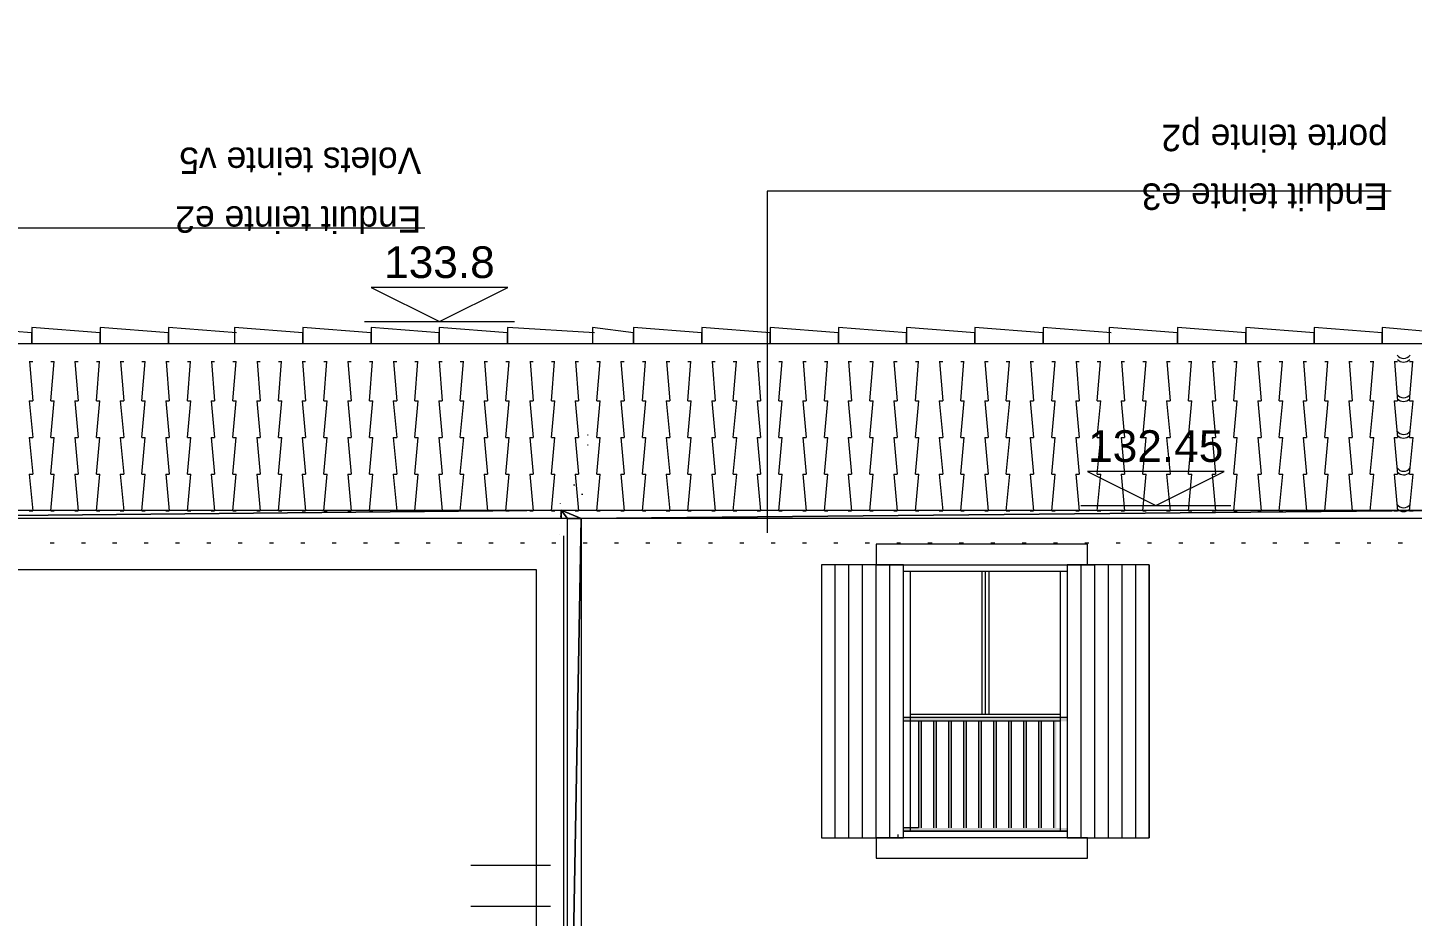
# Model space of a CAD drawing. Header units: metres. Extents: x 1.8 to 61.8, y -53.3 to -11.3.
# Drawn here: x 16.92 to 21.99, y -42.28 to -39.03 of the extents above; entities that cross this region are included whole.
import ezdxf
from ezdxf.enums import TextEntityAlignment as Align
from ezdxf.lldxf.tags import DXFTag

# ---------------------------------------------------------------- set-up
doc = ezdxf.new("R2010")
doc.units = ezdxf.units.M
doc.header["$MEASUREMENT"] = 0
for name, color, linetype in [('Calque commun', 7, 'Continuous'), ('Calque59', 7, 'Continuous'), ('Cotations', 7, 'Continuous'), ('Textes', 7, 'Continuous')]:
    doc.layers.add(name, color=color, linetype=linetype)
doc.styles.add('Arial', font='arial.ttf', dxfattribs={"height": 0.231939})
doc.styles.add('Century Gothic3', font='GOTHIC.TTF', dxfattribs={"height": 0.193938})
tags = doc.linetypes.add('HIDDEN', pattern=[0.375, 0.25, -0.125]).pattern_tags.tags
tags[6:7] = [DXFTag(74, 4), DXFTag(75, 0), DXFTag(340, '0'), DXFTag(46, 1.0), DXFTag(50, 0.0), DXFTag(44, 0.0), DXFTag(45, 0.0)]
tags[4:5] = [DXFTag(74, 4), DXFTag(75, 0), DXFTag(340, '0'), DXFTag(46, 1.0), DXFTag(50, 0.0), DXFTag(44, 0.0), DXFTag(45, 0.0)]

# ---------------------------------------------------------------- blocks, each defined once
blk = doc.blocks.new('hatch')
at = {"layer": 'Calque commun', "color": 8, "linetype": 'Continuous', "lineweight": 9}
for p, q in [((-51.948, 28.124), (-51.948, 26.124)), ((-51.848, 28.124), (-51.848, 26.124)), ((-51.748, 28.124), (-51.748, 26.124)), ((-51.648, 28.124), (-51.648, 26.124)), ((-51.548, 28.124), (-51.548, 26.124)), ((-51.448, 28.124), (-51.448, 26.124))]:
    blk.add_line(p, q, dxfattribs=at)
mesh = blk.add_polyface(dxfattribs=at)
corners = [(-52.048, 28.124), (-52.048, 26.124), (-51.448, 26.124), (-51.448, 28.124)]
mesh.append_faces([[corners[k] for k in face] for face in [(0, 1, 2, 3)]], dxfattribs={"color": 8})
blk = doc.blocks.new('hatch2')
at = {"layer": 'Calque commun', "color": 8, "linetype": 'Continuous', "lineweight": 9}
for p, q in [((-53.748, 26.124), (-53.748, 28.124)), ((-53.648, 26.124), (-53.648, 28.124)), ((-53.548, 26.124), (-53.548, 28.124)), ((-53.448, 26.124), (-53.448, 28.124)), ((-53.348, 26.124), (-53.348, 28.124)), ((-53.248, 26.124), (-53.248, 28.124))]:
    blk.add_line(p, q, dxfattribs=at)
mesh = blk.add_polyface(dxfattribs=at)
corners = [(-53.248, 28.124), (-53.848, 28.124), (-53.848, 26.124), (-53.248, 26.124)]
mesh.append_faces([[corners[k] for k in face] for face in [(0, 1, 2, 3)]], dxfattribs={"color": 8})
blk = doc.blocks.new('toit facade')
at = {"layer": 'Calque commun', "color": 7, "linetype": 'Continuous', "lineweight": 9}
blk.add_line((77.171, -25.892), (77.17, -20.008), dxfattribs=at)
at = {"layer": 'Calque59', "color": 32, "linetype": 'Continuous', "lineweight": 9}
for p, q in [((73.254, -18.731), (73.279, -18.731)), ((73.256, -18.731), (73.279, -19.019)), ((73.413, -19.019), (73.436, -18.731)), ((73.413, -18.731), (73.437, -18.731)), ((73.587, -18.731), (73.612, -18.731)), ((73.589, -18.731), (73.612, -19.019)), ((73.746, -19.019), (73.769, -18.731)), ((73.746, -18.731), (73.771, -18.731)), ((73.921, -18.731), (73.946, -18.731)), ((73.923, -18.731), (73.946, -19.019)), ((74.079, -19.019), (74.102, -18.731)), ((74.079, -18.731), (74.104, -18.731)), ((74.254, -18.731), (74.279, -18.731)), ((74.256, -18.731), (74.279, -19.019)), ((74.413, -19.019), (74.436, -18.731)), ((74.413, -18.731), (74.437, -18.731)), ((74.587, -18.731), (74.612, -18.731)), ((74.589, -18.731), (74.612, -19.019)), ((74.746, -19.019), (74.769, -18.731)), ((74.746, -18.731), (74.771, -18.731)), ((74.921, -18.731), (74.946, -18.731)), ((74.923, -18.731), (74.946, -19.019)), ((75.079, -19.019), (75.102, -18.731)), ((75.079, -18.731), (75.104, -18.731)), ((75.254, -18.731), (75.279, -18.731)), ((75.256, -18.731), (75.279, -19.019)), ((75.412, -19.019), (75.435, -18.731)), ((75.412, -18.731), (75.437, -18.731)), ((75.587, -18.731), (75.612, -18.731)), ((75.589, -18.731), (75.612, -19.019)), ((75.746, -19.019), (75.769, -18.731)), ((75.746, -18.731), (75.771, -18.731)), ((75.921, -18.731), (75.946, -18.731)), ((75.923, -18.731), (75.946, -19.019)), ((76.079, -19.019), (76.102, -18.731)), ((76.079, -18.731), (76.104, -18.731)), ((76.254, -18.731), (76.279, -18.731)), ((76.256, -18.731), (76.279, -19.019)), ((76.412, -19.019), (76.435, -18.731)), ((76.412, -18.731), (76.437, -18.731)), ((76.587, -18.731), (76.612, -18.731)), ((76.589, -18.731), (76.612, -19.019)), ((76.746, -19.019), (76.769, -18.731)), ((76.746, -18.731), (76.771, -18.731)), ((76.921, -18.731), (76.946, -18.731)), ((76.923, -18.731), (76.946, -19.019)), ((77.079, -19.019), (77.102, -18.731)), ((77.079, -18.731), (77.104, -18.731)), ((77.254, -18.731), (77.279, -18.731)), ((77.254, -18.731), (77.279, -18.731)), ((77.256, -18.731), (77.279, -19.019)), ((77.256, -18.732), (77.279, -19.019)), ((77.412, -18.731), (77.437, -18.731)), ((77.412, -19.019), (77.436, -18.732)), ((77.588, -18.731), (77.612, -18.731)), ((77.589, -18.732), (77.612, -19.019)), ((77.746, -18.731), (77.771, -18.731)), ((77.746, -19.019), (77.769, -18.732)), ((77.921, -18.731), (77.946, -18.731)), ((77.923, -18.732), (77.946, -19.019)), ((78.079, -18.731), (78.104, -18.731)), ((78.079, -19.019), (78.102, -18.732)), ((78.254, -18.731), (78.279, -18.731)), ((78.256, -18.732), (78.279, -19.019)), ((78.412, -18.731), (78.437, -18.731)), ((78.412, -19.019), (78.436, -18.732)), ((78.588, -18.731), (78.612, -18.731)), ((78.589, -18.732), (78.612, -19.019)), ((78.746, -18.731), (78.771, -18.731)), ((78.746, -19.019), (78.769, -18.732)), ((78.921, -18.731), (78.946, -18.731)), ((78.923, -18.732), (78.946, -19.019)), ((79.079, -18.731), (79.104, -18.731)), ((79.079, -19.019), (79.102, -18.732)), ((79.254, -18.731), (79.279, -18.731)), ((79.256, -18.732), (79.279, -19.019)), ((79.412, -18.731), (79.437, -18.731)), ((79.412, -19.019), (79.436, -18.732)), ((79.588, -18.731), (79.612, -18.731)), ((79.589, -18.732), (79.612, -19.019)), ((79.746, -18.731), (79.771, -18.731)), ((79.746, -19.019), (79.769, -18.732)), ((79.921, -18.731), (79.946, -18.731)), ((79.923, -18.732), (79.946, -19.019)), ((80.079, -18.731), (80.104, -18.731)), ((80.079, -19.019), (80.102, -18.732)), ((80.254, -18.731), (80.279, -18.731)), ((80.256, -18.732), (80.279, -19.019)), ((80.412, -18.731), (80.437, -18.731)), ((80.412, -19.019), (80.436, -18.732)), ((80.588, -18.731), (80.612, -18.731)), ((80.589, -18.732), (80.612, -19.019)), ((80.746, -18.731), (80.771, -18.731)), ((80.746, -19.019), (80.769, -18.732)), ((80.921, -18.731), (80.946, -18.731)), ((80.923, -18.732), (80.946, -19.019)), ((81.079, -18.731), (81.104, -18.731)), ((81.079, -19.019), (81.102, -18.732)), ((81.254, -18.731), (81.279, -18.731)), ((81.256, -18.732), (81.279, -19.019)), ((81.412, -18.731), (81.437, -18.731)), ((81.412, -19.019), (81.436, -18.732)), ((81.587, -18.731), (81.612, -18.731)), ((81.589, -18.732), (81.612, -19.019)), ((81.746, -18.731), (81.771, -18.731)), ((81.746, -19.019), (81.769, -18.732)), ((81.921, -18.731), (81.946, -18.731)), ((81.923, -18.732), (81.946, -19.019)), ((82.079, -18.731), (82.104, -18.731)), ((82.079, -19.019), (82.102, -18.732)), ((82.254, -18.731), (82.279, -18.731)), ((82.256, -18.732), (82.279, -19.019)), ((82.412, -18.731), (82.437, -18.731)), ((82.412, -19.019), (82.436, -18.732)), ((82.587, -18.731), (82.612, -18.731)), ((82.589, -18.732), (82.612, -19.019)), ((82.746, -18.731), (82.771, -18.731)), ((82.746, -19.019), (82.769, -18.732)), ((82.921, -18.731), (82.946, -18.731)), ((82.923, -18.732), (82.946, -19.019)), ((83.079, -18.731), (83.104, -18.731)), ((83.079, -19.019), (83.102, -18.732)), ((83.254, -18.731), (83.279, -18.731)), ((83.256, -18.732), (83.279, -19.019)), ((83.367, -18.731), (83.392, -18.731)), ((83.367, -18.731), (83.392, -18.731)), ((83.367, -19.019), (83.39, -18.732)), ((83.367, -19.019), (83.39, -18.732)), ((73.254, -19.019), (73.279, -19.288)), ((73.254, -19.019), (73.279, -19.019)), ((73.413, -19.288), (73.437, -19.019)), ((73.413, -19.019), (73.437, -19.019)), ((73.587, -19.019), (73.612, -19.288)), ((73.587, -19.019), (73.612, -19.019)), ((73.746, -19.288), (73.771, -19.019)), ((73.746, -19.019), (73.771, -19.019)), ((73.921, -19.019), (73.946, -19.288)), ((73.921, -19.019), (73.946, -19.019)), ((74.079, -19.288), (74.104, -19.019)), ((74.079, -19.019), (74.104, -19.019)), ((74.254, -19.019), (74.279, -19.288)), ((74.254, -19.019), (74.279, -19.019)), ((74.413, -19.288), (74.437, -19.019)), ((74.413, -19.019), (74.437, -19.019)), ((74.587, -19.019), (74.612, -19.288)), ((74.587, -19.019), (74.612, -19.019)), ((74.746, -19.288), (74.771, -19.019)), ((74.746, -19.019), (74.771, -19.019)), ((74.921, -19.019), (74.946, -19.288)), ((74.921, -19.019), (74.946, -19.019)), ((75.079, -19.288), (75.104, -19.019)), ((75.079, -19.019), (75.104, -19.019)), ((75.254, -19.019), (75.279, -19.288)), ((75.254, -19.019), (75.279, -19.019)), ((75.412, -19.288), (75.437, -19.019)), ((75.412, -19.019), (75.437, -19.019)), ((75.587, -19.019), (75.612, -19.288)), ((75.587, -19.019), (75.612, -19.019)), ((75.746, -19.288), (75.771, -19.019)), ((75.746, -19.019), (75.771, -19.019)), ((75.921, -19.019), (75.946, -19.288)), ((75.921, -19.019), (75.946, -19.019)), ((76.079, -19.288), (76.104, -19.019)), ((76.079, -19.019), (76.104, -19.019)), ((76.254, -19.019), (76.279, -19.288)), ((76.254, -19.019), (76.279, -19.019)), ((76.412, -19.288), (76.437, -19.019)), ((76.412, -19.019), (76.437, -19.019)), ((76.587, -19.019), (76.612, -19.288)), ((76.587, -19.019), (76.612, -19.019)), ((76.746, -19.288), (76.771, -19.019)), ((76.746, -19.019), (76.771, -19.019)), ((76.921, -19.019), (76.946, -19.288)), ((76.921, -19.019), (76.946, -19.019)), ((77.079, -19.288), (77.104, -19.019)), ((77.079, -19.019), (77.104, -19.019)), ((77.254, -19.019), (77.279, -19.288)), ((77.254, -19.019), (77.279, -19.019)), ((77.254, -19.019), (77.279, -19.288)), ((77.254, -19.019), (77.279, -19.019)), ((77.412, -19.288), (77.437, -19.019)), ((77.412, -19.019), (77.437, -19.019)), ((77.588, -19.019), (77.612, -19.288)), ((77.588, -19.019), (77.612, -19.019)), ((77.746, -19.288), (77.771, -19.019)), ((77.746, -19.019), (77.771, -19.019)), ((77.921, -19.019), (77.946, -19.288)), ((77.921, -19.019), (77.946, -19.019)), ((78.079, -19.288), (78.104, -19.019)), ((78.079, -19.019), (78.104, -19.019)), ((78.254, -19.019), (78.279, -19.288)), ((78.254, -19.019), (78.279, -19.019)), ((78.412, -19.288), (78.437, -19.019)), ((78.412, -19.019), (78.437, -19.019)), ((78.588, -19.019), (78.612, -19.288)), ((78.588, -19.019), (78.612, -19.019)), ((78.746, -19.288), (78.771, -19.019)), ((78.746, -19.019), (78.771, -19.019)), ((78.921, -19.019), (78.946, -19.288)), ((78.921, -19.019), (78.946, -19.019)), ((79.079, -19.288), (79.104, -19.019)), ((79.079, -19.019), (79.104, -19.019)), ((79.254, -19.019), (79.279, -19.288)), ((79.254, -19.019), (79.279, -19.019)), ((79.412, -19.288), (79.437, -19.019)), ((79.412, -19.019), (79.437, -19.019)), ((79.588, -19.019), (79.612, -19.288)), ((79.588, -19.019), (79.612, -19.019)), ((79.746, -19.288), (79.771, -19.019)), ((79.746, -19.019), (79.771, -19.019)), ((79.921, -19.019), (79.946, -19.288)), ((79.921, -19.019), (79.946, -19.019)), ((80.079, -19.288), (80.104, -19.019)), ((80.079, -19.019), (80.104, -19.019)), ((80.254, -19.019), (80.279, -19.288)), ((80.254, -19.019), (80.279, -19.019)), ((80.412, -19.288), (80.437, -19.019)), ((80.412, -19.019), (80.437, -19.019)), ((80.588, -19.019), (80.612, -19.288)), ((80.588, -19.019), (80.612, -19.019)), ((80.746, -19.288), (80.771, -19.019)), ((80.746, -19.019), (80.771, -19.019)), ((80.921, -19.019), (80.946, -19.288)), ((80.921, -19.019), (80.946, -19.019)), ((81.079, -19.288), (81.104, -19.019)), ((81.079, -19.019), (81.104, -19.019)), ((81.254, -19.019), (81.279, -19.288)), ((81.254, -19.019), (81.279, -19.019)), ((81.412, -19.288), (81.437, -19.019)), ((81.412, -19.019), (81.437, -19.019)), ((81.587, -19.019), (81.612, -19.288)), ((81.587, -19.019), (81.612, -19.019)), ((81.746, -19.288), (81.771, -19.019)), ((81.746, -19.019), (81.771, -19.019)), ((81.921, -19.019), (81.946, -19.288)), ((81.921, -19.019), (81.946, -19.019)), ((82.079, -19.288), (82.104, -19.019)), ((82.079, -19.019), (82.104, -19.019)), ((82.254, -19.019), (82.279, -19.288)), ((82.254, -19.019), (82.279, -19.019)), ((82.412, -19.288), (82.437, -19.019)), ((82.412, -19.019), (82.437, -19.019)), ((82.587, -19.019), (82.612, -19.288)), ((82.587, -19.019), (82.612, -19.019)), ((82.746, -19.288), (82.771, -19.019)), ((82.746, -19.019), (82.771, -19.019)), ((82.921, -19.019), (82.946, -19.288)), ((82.921, -19.019), (82.946, -19.019)), ((83.079, -19.288), (83.104, -19.019)), ((83.079, -19.019), (83.104, -19.019)), ((83.254, -19.019), (83.279, -19.288)), ((83.254, -19.019), (83.279, -19.019)), ((83.367, -19.288), (83.392, -19.019)), ((83.367, -19.019), (83.392, -19.019)), ((83.367, -19.288), (83.392, -19.019)), ((83.367, -19.019), (83.392, -19.019)), ((73.254, -19.288), (73.279, -19.556)), ((73.254, -19.288), (73.279, -19.288)), ((73.413, -19.556), (73.437, -19.288)), ((73.413, -19.288), (73.437, -19.288)), ((73.587, -19.288), (73.612, -19.556)), ((73.587, -19.288), (73.612, -19.288)), ((73.746, -19.556), (73.771, -19.288)), ((73.746, -19.288), (73.771, -19.288)), ((73.921, -19.288), (73.946, -19.556)), ((73.921, -19.288), (73.946, -19.288)), ((74.079, -19.556), (74.104, -19.288)), ((74.079, -19.288), (74.104, -19.288)), ((74.254, -19.288), (74.279, -19.556)), ((74.254, -19.288), (74.279, -19.288)), ((74.413, -19.556), (74.437, -19.288)), ((74.413, -19.288), (74.437, -19.288)), ((74.587, -19.288), (74.612, -19.556)), ((74.587, -19.288), (74.612, -19.288)), ((74.746, -19.556), (74.771, -19.288)), ((74.746, -19.288), (74.771, -19.288)), ((74.921, -19.288), (74.946, -19.556)), ((74.921, -19.288), (74.946, -19.288)), ((75.079, -19.556), (75.104, -19.288)), ((75.079, -19.288), (75.104, -19.288)), ((75.254, -19.288), (75.279, -19.556)), ((75.254, -19.288), (75.279, -19.288)), ((75.412, -19.556), (75.437, -19.288)), ((75.412, -19.288), (75.437, -19.288)), ((75.587, -19.288), (75.612, -19.556)), ((75.587, -19.288), (75.612, -19.288)), ((75.746, -19.556), (75.771, -19.288)), ((75.746, -19.288), (75.771, -19.288)), ((75.921, -19.288), (75.946, -19.556)), ((75.921, -19.288), (75.946, -19.288)), ((76.079, -19.556), (76.104, -19.288)), ((76.079, -19.288), (76.104, -19.288)), ((76.254, -19.288), (76.279, -19.556)), ((76.254, -19.288), (76.279, -19.288)), ((76.412, -19.556), (76.437, -19.288)), ((76.412, -19.288), (76.437, -19.288)), ((76.587, -19.288), (76.612, -19.556)), ((76.587, -19.288), (76.612, -19.288)), ((76.746, -19.556), (76.771, -19.288)), ((76.746, -19.288), (76.771, -19.288)), ((76.921, -19.288), (76.946, -19.556)), ((76.921, -19.288), (76.946, -19.288)), ((77.079, -19.556), (77.104, -19.288)), ((77.079, -19.288), (77.104, -19.288)), ((77.254, -19.288), (77.279, -19.556)), ((77.254, -19.288), (77.279, -19.288)), ((77.254, -19.288), (77.279, -19.557)), ((77.254, -19.288), (77.279, -19.288)), ((77.412, -19.557), (77.437, -19.288)), ((77.412, -19.288), (77.437, -19.288)), ((77.588, -19.288), (77.612, -19.557)), ((77.588, -19.288), (77.612, -19.288)), ((77.746, -19.557), (77.771, -19.288)), ((77.746, -19.288), (77.771, -19.288)), ((77.921, -19.288), (77.946, -19.557)), ((77.921, -19.288), (77.946, -19.288)), ((78.079, -19.557), (78.104, -19.288)), ((78.079, -19.288), (78.104, -19.288)), ((78.254, -19.288), (78.279, -19.557)), ((78.254, -19.288), (78.279, -19.288)), ((78.412, -19.557), (78.437, -19.288)), ((78.412, -19.288), (78.437, -19.288)), ((78.588, -19.288), (78.612, -19.557)), ((78.588, -19.288), (78.612, -19.288)), ((78.746, -19.557), (78.771, -19.288)), ((78.746, -19.288), (78.771, -19.288)), ((78.921, -19.288), (78.946, -19.557)), ((78.921, -19.288), (78.946, -19.288)), ((79.079, -19.557), (79.104, -19.288)), ((79.079, -19.288), (79.104, -19.288)), ((79.254, -19.288), (79.279, -19.557)), ((79.254, -19.288), (79.279, -19.288)), ((79.412, -19.557), (79.437, -19.288)), ((79.412, -19.288), (79.437, -19.288)), ((79.588, -19.288), (79.612, -19.557)), ((79.588, -19.288), (79.612, -19.288)), ((79.746, -19.557), (79.771, -19.288)), ((79.746, -19.288), (79.771, -19.288)), ((79.921, -19.288), (79.946, -19.557)), ((79.921, -19.288), (79.946, -19.288)), ((80.079, -19.557), (80.104, -19.288)), ((80.079, -19.288), (80.104, -19.288)), ((80.254, -19.288), (80.279, -19.557)), ((80.254, -19.288), (80.279, -19.288)), ((80.412, -19.557), (80.437, -19.288)), ((80.412, -19.288), (80.437, -19.288)), ((80.588, -19.288), (80.612, -19.557)), ((80.588, -19.288), (80.612, -19.288)), ((80.746, -19.557), (80.771, -19.288)), ((80.746, -19.288), (80.771, -19.288)), ((80.921, -19.288), (80.946, -19.557)), ((80.921, -19.288), (80.946, -19.288)), ((81.079, -19.557), (81.104, -19.288)), ((81.079, -19.288), (81.104, -19.288)), ((81.254, -19.288), (81.279, -19.557)), ((81.254, -19.288), (81.279, -19.288)), ((81.412, -19.557), (81.437, -19.288)), ((81.412, -19.288), (81.437, -19.288)), ((81.587, -19.288), (81.612, -19.557)), ((81.587, -19.288), (81.612, -19.288)), ((81.746, -19.557), (81.771, -19.288)), ((81.746, -19.288), (81.771, -19.288)), ((81.921, -19.288), (81.946, -19.557)), ((81.921, -19.288), (81.946, -19.288)), ((82.079, -19.557), (82.104, -19.288)), ((82.079, -19.288), (82.104, -19.288)), ((82.254, -19.288), (82.279, -19.557)), ((82.254, -19.288), (82.279, -19.288)), ((82.412, -19.557), (82.437, -19.288)), ((82.412, -19.288), (82.437, -19.288)), ((82.587, -19.288), (82.612, -19.557)), ((82.587, -19.288), (82.612, -19.288)), ((82.746, -19.557), (82.771, -19.288)), ((82.746, -19.288), (82.771, -19.288)), ((82.921, -19.288), (82.946, -19.557)), ((82.921, -19.288), (82.946, -19.288)), ((83.079, -19.557), (83.104, -19.288)), ((83.079, -19.288), (83.104, -19.288)), ((83.254, -19.288), (83.279, -19.557)), ((83.254, -19.288), (83.279, -19.288)), ((83.367, -19.557), (83.392, -19.288)), ((83.367, -19.288), (83.392, -19.288)), ((83.367, -19.557), (83.392, -19.288)), ((83.367, -19.288), (83.392, -19.288)), ((73.254, -19.556), (73.279, -19.825)), ((73.254, -19.556), (73.279, -19.556)), ((73.413, -19.825), (73.437, -19.556)), ((73.413, -19.556), (73.437, -19.556)), ((73.587, -19.556), (73.612, -19.825)), ((73.587, -19.556), (73.612, -19.556)), ((73.746, -19.825), (73.771, -19.556)), ((73.746, -19.556), (73.771, -19.556)), ((73.921, -19.556), (73.946, -19.825)), ((73.921, -19.556), (73.946, -19.556)), ((74.079, -19.825), (74.104, -19.556)), ((74.079, -19.556), (74.104, -19.556)), ((74.254, -19.556), (74.279, -19.825)), ((74.254, -19.556), (74.279, -19.556)), ((74.413, -19.825), (74.437, -19.556)), ((74.413, -19.556), (74.437, -19.556)), ((74.587, -19.556), (74.612, -19.825)), ((74.587, -19.556), (74.612, -19.556)), ((74.746, -19.825), (74.771, -19.556)), ((74.746, -19.556), (74.771, -19.556)), ((74.921, -19.556), (74.946, -19.825)), ((74.921, -19.556), (74.946, -19.556)), ((75.079, -19.825), (75.104, -19.556)), ((75.079, -19.556), (75.104, -19.556)), ((75.254, -19.556), (75.279, -19.825)), ((75.254, -19.556), (75.279, -19.556)), ((75.412, -19.825), (75.437, -19.556)), ((75.412, -19.556), (75.437, -19.556)), ((75.587, -19.556), (75.612, -19.825)), ((75.587, -19.556), (75.612, -19.556)), ((75.746, -19.825), (75.771, -19.556)), ((75.746, -19.556), (75.771, -19.556)), ((75.921, -19.556), (75.946, -19.825)), ((75.921, -19.556), (75.946, -19.556)), ((76.079, -19.825), (76.104, -19.556)), ((76.079, -19.556), (76.104, -19.556)), ((76.254, -19.556), (76.279, -19.825)), ((76.254, -19.556), (76.279, -19.556)), ((76.412, -19.825), (76.437, -19.556)), ((76.412, -19.556), (76.437, -19.556)), ((76.587, -19.556), (76.612, -19.825)), ((76.587, -19.556), (76.612, -19.556)), ((76.746, -19.825), (76.771, -19.556)), ((76.746, -19.556), (76.771, -19.556)), ((76.921, -19.556), (76.946, -19.825)), ((76.921, -19.556), (76.946, -19.556)), ((77.079, -19.825), (77.104, -19.556)), ((77.079, -19.556), (77.104, -19.556)), ((77.254, -19.556), (77.279, -19.825)), ((77.254, -19.556), (77.279, -19.556)), ((77.254, -19.557), (77.279, -19.826)), ((77.254, -19.557), (77.279, -19.557)), ((77.412, -19.826), (77.437, -19.557)), ((77.412, -19.557), (77.437, -19.557)), ((77.588, -19.557), (77.612, -19.826)), ((77.588, -19.557), (77.612, -19.557)), ((77.746, -19.826), (77.771, -19.557)), ((77.746, -19.557), (77.771, -19.557)), ((77.921, -19.557), (77.946, -19.826)), ((77.921, -19.557), (77.946, -19.557)), ((78.079, -19.826), (78.104, -19.557)), ((78.079, -19.557), (78.104, -19.557)), ((78.254, -19.557), (78.279, -19.826)), ((78.254, -19.557), (78.279, -19.557)), ((78.412, -19.826), (78.437, -19.557)), ((78.412, -19.557), (78.437, -19.557)), ((78.588, -19.557), (78.612, -19.826)), ((78.588, -19.557), (78.612, -19.557)), ((78.746, -19.826), (78.771, -19.557)), ((78.746, -19.557), (78.771, -19.557)), ((78.921, -19.557), (78.946, -19.826)), ((78.921, -19.557), (78.946, -19.557)), ((79.079, -19.826), (79.104, -19.557)), ((79.079, -19.557), (79.104, -19.557)), ((79.254, -19.557), (79.279, -19.826)), ((79.254, -19.557), (79.279, -19.557)), ((79.412, -19.826), (79.437, -19.557)), ((79.412, -19.557), (79.437, -19.557)), ((79.588, -19.557), (79.612, -19.826)), ((79.588, -19.557), (79.612, -19.557)), ((79.746, -19.826), (79.771, -19.557)), ((79.746, -19.557), (79.771, -19.557)), ((79.921, -19.557), (79.946, -19.826)), ((79.921, -19.557), (79.946, -19.557)), ((80.079, -19.826), (80.104, -19.557)), ((80.079, -19.557), (80.104, -19.557)), ((80.254, -19.557), (80.279, -19.826)), ((80.254, -19.557), (80.279, -19.557)), ((80.412, -19.826), (80.437, -19.557)), ((80.412, -19.557), (80.437, -19.557)), ((80.588, -19.557), (80.612, -19.826)), ((80.588, -19.557), (80.612, -19.557)), ((80.746, -19.826), (80.771, -19.557)), ((80.746, -19.557), (80.771, -19.557)), ((80.921, -19.557), (80.946, -19.826)), ((80.921, -19.557), (80.946, -19.557)), ((81.079, -19.826), (81.104, -19.557)), ((81.079, -19.557), (81.104, -19.557)), ((81.254, -19.557), (81.279, -19.826)), ((81.254, -19.557), (81.279, -19.557)), ((81.412, -19.826), (81.437, -19.557)), ((81.412, -19.557), (81.437, -19.557)), ((81.587, -19.557), (81.612, -19.826)), ((81.587, -19.557), (81.612, -19.557)), ((81.746, -19.826), (81.771, -19.557)), ((81.746, -19.557), (81.771, -19.557)), ((81.921, -19.557), (81.946, -19.826)), ((81.921, -19.557), (81.946, -19.557)), ((82.079, -19.826), (82.104, -19.557)), ((82.079, -19.557), (82.104, -19.557)), ((82.254, -19.557), (82.279, -19.826)), ((82.254, -19.557), (82.279, -19.557)), ((82.412, -19.826), (82.437, -19.557)), ((82.412, -19.557), (82.437, -19.557)), ((82.587, -19.557), (82.612, -19.826)), ((82.587, -19.557), (82.612, -19.557)), ((82.746, -19.826), (82.771, -19.557)), ((82.746, -19.557), (82.771, -19.557)), ((82.921, -19.557), (82.946, -19.826)), ((82.921, -19.557), (82.946, -19.557)), ((83.079, -19.826), (83.104, -19.557)), ((83.079, -19.557), (83.104, -19.557)), ((83.254, -19.557), (83.279, -19.826)), ((83.254, -19.557), (83.279, -19.557)), ((83.367, -19.826), (83.392, -19.557)), ((83.367, -19.557), (83.392, -19.557)), ((83.367, -19.826), (83.392, -19.557)), ((83.367, -19.557), (83.392, -19.557)), ((77.251, -19.636), (77.241, -19.636)), ((77.309, -19.706), (77.299, -19.706)), ((73.254, -19.825), (73.279, -19.825)), ((73.413, -19.825), (73.437, -19.825)), ((73.587, -19.825), (73.612, -19.825)), ((73.746, -19.825), (73.771, -19.825)), ((73.921, -19.825), (73.946, -19.825)), ((74.079, -19.825), (74.104, -19.825)), ((74.254, -19.825), (74.279, -19.825)), ((74.413, -19.825), (74.437, -19.825)), ((74.587, -19.825), (74.612, -19.825)), ((74.746, -19.825), (74.771, -19.825)), ((74.921, -19.825), (74.946, -19.825)), ((75.079, -19.825), (75.104, -19.825)), ((75.254, -19.825), (75.279, -19.825)), ((75.412, -19.825), (75.437, -19.825)), ((75.587, -19.825), (75.612, -19.825)), ((75.746, -19.825), (75.771, -19.825)), ((75.921, -19.825), (75.946, -19.825)), ((76.079, -19.825), (76.104, -19.825)), ((76.254, -19.825), (76.279, -19.825)), ((76.412, -19.825), (76.437, -19.825)), ((76.587, -19.825), (76.612, -19.825)), ((76.746, -19.825), (76.771, -19.825)), ((76.921, -19.825), (76.946, -19.825)), ((77.079, -19.825), (77.104, -19.825)), ((77.254, -19.825), (77.279, -19.825)), ((77.254, -19.826), (77.279, -19.826)), ((77.412, -19.826), (77.437, -19.826)), ((77.588, -19.826), (77.612, -19.826)), ((77.746, -19.826), (77.771, -19.826)), ((77.921, -19.826), (77.946, -19.826)), ((78.079, -19.826), (78.104, -19.826)), ((78.254, -19.826), (78.279, -19.826)), ((78.412, -19.826), (78.437, -19.826)), ((78.588, -19.826), (78.612, -19.826)), ((78.746, -19.826), (78.771, -19.826)), ((78.921, -19.826), (78.946, -19.826)), ((79.079, -19.826), (79.104, -19.826)), ((79.254, -19.826), (79.279, -19.826)), ((79.412, -19.826), (79.437, -19.826)), ((79.588, -19.826), (79.612, -19.826)), ((79.746, -19.826), (79.771, -19.826)), ((79.921, -19.826), (79.946, -19.826)), ((80.079, -19.826), (80.104, -19.826)), ((80.254, -19.826), (80.279, -19.826)), ((80.412, -19.826), (80.437, -19.826)), ((80.588, -19.826), (80.612, -19.826)), ((80.746, -19.826), (80.771, -19.826)), ((80.921, -19.826), (80.946, -19.826)), ((81.079, -19.826), (81.104, -19.826)), ((81.254, -19.826), (81.279, -19.826)), ((81.412, -19.826), (81.437, -19.826)), ((81.587, -19.826), (81.612, -19.826)), ((81.746, -19.826), (81.771, -19.826)), ((81.921, -19.826), (81.946, -19.826)), ((82.079, -19.826), (82.104, -19.826)), ((82.254, -19.826), (82.279, -19.826)), ((82.412, -19.826), (82.437, -19.826)), ((82.587, -19.826), (82.612, -19.826)), ((82.746, -19.826), (82.771, -19.826)), ((82.921, -19.826), (82.946, -19.826)), ((83.079, -19.826), (83.104, -19.826)), ((83.254, -19.826), (83.279, -19.826)), ((83.367, -19.826), (83.392, -19.826)), ((83.367, -19.826), (83.392, -19.826)), ((73.406, -20.058), (73.436, -20.058)), ((73.636, -20.058), (73.665, -20.058)), ((73.865, -20.058), (73.895, -20.058)), ((74.095, -20.058), (74.125, -20.058)), ((74.325, -20.058), (74.355, -20.058)), ((74.555, -20.058), (74.584, -20.058)), ((74.784, -20.058), (74.814, -20.058)), ((75.014, -20.058), (75.044, -20.058)), ((75.244, -20.058), (75.274, -20.058)), ((75.474, -20.058), (75.503, -20.058)), ((75.703, -20.058), (75.733, -20.058)), ((75.933, -20.058), (75.963, -20.058)), ((76.163, -20.058), (76.192, -20.058)), ((76.392, -20.058), (76.422, -20.058)), ((76.622, -20.058), (76.652, -20.058)), ((76.852, -20.058), (76.882, -20.058)), ((77.082, -20.058), (77.111, -20.058)), ((77.311, -20.058), (77.341, -20.058)), ((77.541, -20.058), (77.571, -20.058)), ((77.771, -20.058), (77.801, -20.058)), ((78.001, -20.058), (78.03, -20.058)), ((78.23, -20.058), (78.26, -20.058)), ((78.46, -20.058), (78.49, -20.058)), ((78.69, -20.058), (78.719, -20.058)), ((78.919, -20.058), (78.949, -20.058)), ((79.149, -20.058), (79.179, -20.058)), ((79.379, -20.058), (79.409, -20.058)), ((79.609, -20.058), (79.638, -20.058)), ((79.838, -20.058), (79.868, -20.058)), ((80.068, -20.058), (80.098, -20.058)), ((80.298, -20.058), (80.328, -20.058)), ((80.528, -20.058), (80.557, -20.058)), ((80.757, -20.058), (80.787, -20.058)), ((80.987, -20.058), (81.017, -20.058)), ((81.217, -20.058), (81.246, -20.058)), ((81.446, -20.058), (81.476, -20.058)), ((81.676, -20.058), (81.706, -20.058)), ((81.906, -20.058), (81.936, -20.058)), ((82.136, -20.058), (82.165, -20.058)), ((82.365, -20.058), (82.395, -20.058)), ((82.595, -20.058), (82.625, -20.058)), ((82.825, -20.058), (82.855, -20.058)), ((83.055, -20.058), (83.084, -20.058)), ((83.284, -20.058), (83.314, -20.058))]:
    blk.add_line(p, q, dxfattribs=at)
for points in [[(73.273, -18.521, 0), (72.773, -18.481, 0), (72.773, -18.599, 0), (73.273, -18.599, 0), (73.273, -18.521, 0)], [(73.773, -18.521, 0), (73.273, -18.481, 0), (73.273, -18.599, 0), (73.773, -18.599, 0), (73.773, -18.521, 0)], [(74.273, -18.521, 0), (73.773, -18.481, 0), (73.773, -18.599, 0), (74.273, -18.599, 0), (74.273, -18.521, 0)], [(74.772, -18.521, 0), (74.273, -18.481, 0), (74.273, -18.599, 0), (74.758, -18.599, 0)], [(75.258, -18.521, 0), (74.758, -18.481, 0), (74.758, -18.599, 0), (75.258, -18.599, 0), (75.258, -18.521, 0)], [(75.758, -18.521, 0), (75.258, -18.481, 0), (75.258, -18.599, 0), (75.758, -18.599, 0), (75.758, -18.521, 0)], [(76.258, -18.521, 0), (75.758, -18.481, 0), (75.758, -18.599, 0), (76.258, -18.599, 0), (76.258, -18.521, 0)], [(76.758, -18.521, 0), (76.258, -18.481, 0), (76.258, -18.599, 0), (76.758, -18.599, 0), (76.758, -18.521, 0)], [(77.394, -18.521, 0), (76.758, -18.481, 0), (76.758, -18.599, 0), (77.38, -18.599, 0)], [(77.682, -18.522, 0), (77.38, -18.481, 0), (77.38, -18.599, 0), (77.682, -18.599, 0), (77.682, -18.522, 0)], [(78.182, -18.522, 0), (77.682, -18.481, 0), (77.682, -18.599, 0), (78.182, -18.599, 0), (78.182, -18.522, 0)], [(78.682, -18.522, 0), (78.182, -18.481, 0), (78.182, -18.599, 0), (78.682, -18.599, 0), (78.682, -18.522, 0)], [(79.182, -18.522, 0), (78.682, -18.481, 0), (78.682, -18.599, 0), (79.182, -18.599, 0), (79.182, -18.522, 0)], [(79.682, -18.522, 0), (79.182, -18.481, 0), (79.182, -18.599, 0), (79.682, -18.599, 0), (79.682, -18.522, 0)], [(80.182, -18.522, 0), (79.682, -18.481, 0), (79.682, -18.599, 0), (80.182, -18.599, 0), (80.182, -18.522, 0)], [(80.682, -18.522, 0), (80.182, -18.481, 0), (80.182, -18.599, 0), (80.682, -18.599, 0), (80.682, -18.522, 0)], [(81.181, -18.521, 0), (80.682, -18.481, 0), (80.682, -18.599, 0), (81.167, -18.599, 0)], [(81.667, -18.522, 0), (81.167, -18.481, 0), (81.167, -18.599, 0), (81.667, -18.599, 0), (81.667, -18.522, 0)], [(82.167, -18.522, 0), (81.667, -18.481, 0), (81.667, -18.599, 0), (82.167, -18.599, 0), (82.167, -18.522, 0)], [(82.667, -18.522, 0), (82.167, -18.481, 0), (82.167, -18.599, 0), (82.667, -18.599, 0), (82.667, -18.522, 0)], [(83.167, -18.522, 0), (82.667, -18.481, 0), (82.667, -18.599, 0), (83.167, -18.599, 0), (83.167, -18.522, 0)], [(83.603, -18.521, 0), (83.167, -18.481, 0), (83.167, -18.599, 0), (83.588, -18.599, 0)]]:
    blk.add_polyline3d(points, dxfattribs=at)
for centre, radius, start, end in [((83.323, -18.651), 0.058, 215.0736, 324.4922), ((83.323, -18.673), 0.0622, 223.3643, 316.1974), ((83.323, -18.939), 0.058, 215.0726, 324.4924), ((83.323, -18.961), 0.0622, 223.3632, 316.1977), ((83.323, -19.208), 0.058, 215.0718, 324.493), ((83.323, -19.23), 0.0622, 223.3648, 316.1973), ((83.323, -19.477), 0.058, 215.0748, 324.4921), ((83.323, -19.499), 0.0622, 223.3625, 316.1978), ((83.323, -19.745), 0.058, 215.0754, 324.4917), ((83.323, -19.768), 0.0622, 223.3629, 316.1977)]:
    blk.add_arc(centre, radius, start, end, dxfattribs=at)
blk = doc.blocks.new('Block4')
at = {"layer": 'Calque commun', "color": 0, "linetype": 'Continuous', "lineweight": 9}
blk.add_line((-0.55, 0), (0.55, 0), dxfattribs=at)
blk.add_polyline3d([(-0.5, 0.25, 0), (0, 0, 0), (0.5, 0.25, 0), (-0.5, 0.25, 0)], dxfattribs=at)
blk = doc.blocks.new('Lvl1')
at = {"layer": 'Calque commun', "color": 0, "linetype": 'ByBlock', "lineweight": -2}
blk.add_blockref('Block4', (0, 0), dxfattribs=at)
blk = doc.blocks.new('facade villa 678-5')
at = {"layer": 'Cotations', "color": 250, "linetype": 'ByBlock', "lineweight": -2}
blk.add_blockref('Lvl1', (-51.398, 28.558), dxfattribs=at)
at = {"layer": 'Cotations', "color": 212, "linetype": 'ByBlock', "lineweight": -2, "style": 'Arial'}
blk.add_text('132.45', height=0.2319, dxfattribs=at).set_placement((-51.399, 28.808), align=Align.BOTTOM_CENTER)
blk = doc.blocks.new('facade villa 678-19')
at = {"layer": 'Cotations', "color": 250, "linetype": 'ByBlock', "lineweight": -2}
blk.add_blockref('Lvl1', (-56.646, 29.905), dxfattribs=at)
at = {"layer": 'Cotations', "color": 212, "linetype": 'ByBlock', "lineweight": -2, "style": 'Arial'}
blk.add_text('133.8', height=0.2319, dxfattribs=at).set_placement((-56.647, 30.155), align=Align.BOTTOM_CENTER)
blk = doc.blocks.new('facade villa 678-31')
at = {"layer": 'Calque commun', "color": 7, "linetype": 'Continuous', "lineweight": 9}
for p, q in [((-55.562, 29.075), (-55.557, 29.075)), ((-55.557, 29), (-55.562, 29)), ((-55.762, 28.575), (-55.762, 28.574)), ((-55.763, 28.48), (-55.751, 28.48)), ((-53.448, 28.124), (-53.248, 28.124)), ((-53.248, 28.124), (-52.048, 28.124)), ((-53.248, 26.124), (-53.248, 28.124)), ((-52.048, 28.124), (-52.048, 26.149)), ((-52.048, 28.124), (-51.848, 28.124)), ((-52.098, 28.074), (-53.248, 28.074)), ((-53.198, 28.074), (-53.198, 27.028)), ((-52.673, 28.074), (-52.673, 27.028)), ((-52.648, 28.074), (-52.648, 27.028)), ((-52.623, 28.074), (-52.623, 27.028)), ((-52.098, 28.074), (-52.098, 26.174)), ((-52.048, 28.074), (-52.098, 28.074)), ((-53.248, 27.008), (-52.248, 27.008)), ((-52.673, 27.028), (-53.198, 27.028)), ((-53.198, 27.028), (-53.198, 26.978)), ((-53.028, 27.008), (-52.048, 27.008)), ((-52.648, 27.028), (-52.673, 27.028)), ((-52.098, 27.028), (-52.648, 27.028)), ((-53.138, 26.978), (-53.248, 26.978)), ((-52.098, 26.978), (-53.198, 26.978)), ((-53.198, 26.978), (-53.198, 26.978)), ((-53.198, 26.978), (-53.198, 26.978)), ((-53.198, 26.978), (-53.198, 26.174)), ((-53.138, 26.978), (-53.138, 26.196)), ((-53.118, 26.978), (-53.118, 26.196)), ((-53.028, 26.978), (-53.028, 26.196)), ((-53.008, 26.978), (-53.008, 26.196)), ((-52.918, 26.978), (-52.918, 26.196)), ((-52.918, 26.978), (-52.918, 26.196)), ((-52.898, 26.978), (-52.898, 26.196)), ((-52.898, 26.978), (-52.898, 26.196)), ((-52.808, 26.978), (-52.808, 26.196)), ((-52.808, 26.978), (-52.808, 26.196)), ((-52.788, 26.978), (-52.788, 26.196)), ((-52.788, 26.978), (-52.788, 26.196)), ((-52.698, 26.978), (-52.698, 26.196)), ((-52.698, 26.978), (-52.698, 26.196)), ((-52.678, 26.978), (-52.678, 26.196)), ((-52.678, 26.978), (-52.678, 26.196)), ((-52.588, 26.978), (-52.588, 26.196)), ((-52.588, 26.978), (-52.588, 26.196)), ((-52.568, 26.978), (-52.568, 26.196)), ((-52.568, 26.978), (-52.568, 26.196)), ((-52.478, 26.978), (-52.478, 26.196)), ((-52.478, 26.978), (-52.478, 26.196)), ((-52.458, 26.978), (-52.458, 26.196)), ((-52.458, 26.978), (-52.458, 26.196)), ((-52.368, 26.978), (-52.368, 26.196)), ((-52.368, 26.978), (-52.368, 26.196)), ((-52.348, 26.978), (-52.348, 26.196)), ((-52.258, 26.978), (-52.258, 26.196)), ((-52.238, 26.978), (-52.238, 26.196)), ((-52.148, 26.978), (-52.148, 26.196)), ((-53.138, 26.196), (-53.248, 26.196)), ((-53.248, 26.174), (-52.098, 26.174)), ((-53.198, 26.174), (-53.248, 26.174)), ((-52.048, 26.174), (-53.198, 26.174)), ((-52.098, 26.174), (-52.048, 26.174)), ((-53.288, 26.149), (-53.288, 26.124)), ((-52.048, 26.149), (-52.048, 26.124))]:
    blk.add_line(p, q, dxfattribs=at)
at = {"layer": 'Calque commun', "color": 7, "linetype": 'Continuous', "lineweight": -2}
blk.add_line((-55.762, 28.5), (-55.762, 28.5), dxfattribs=at)
at = {"layer": 'Calque commun', "color": 23, "linetype": 'Continuous', "lineweight": -2}
blk.add_line((-55.764, 28.347), (-55.764, 28.347), dxfattribs=at)
at = {"layer": 'Calque commun', "color": 5, "linetype": 'Continuous', "lineweight": 18}
for points in [[(-49.675, 30.86, 0), (-54.246, 30.86, 0), (-54.246, 28.357, 0)], [(-56.755, 30.59, 0), (-61.326, 30.59, 0), (-61.326, 28.156, 0)]]:
    blk.add_polyline3d(points, dxfattribs=at)
at = {"layer": 'Calque commun', "color": 5, "linetype": 'Continuous', "lineweight": 9}
blk.add_polyline3d([(-55.935, 23.13, 0), (-55.936, 28.086, 0), (-61.935, 28.086, 0), (-61.935, 22.726, 0)], dxfattribs=at)
at = {"layer": 'Calque commun', "color": 18, "linetype": 'Continuous', "lineweight": 9}
for points in [[(-53.248, 27.008), (-52.248, 27.008), (-53.248, 26.978), (-52.248, 26.978)], [(-53.028, 27.008), (-52.048, 27.008), (-53.028, 26.978), (-52.048, 26.978)], [(-53.118, 26.978), (-53.138, 26.978), (-53.118, 26.196), (-53.138, 26.196)], [(-53.008, 26.978), (-53.028, 26.978), (-53.008, 26.196), (-53.028, 26.196)], [(-52.898, 26.978), (-52.918, 26.978), (-52.898, 26.196), (-52.918, 26.196)], [(-52.898, 26.978), (-52.918, 26.978), (-52.898, 26.196), (-52.918, 26.196)], [(-52.788, 26.978), (-52.808, 26.978), (-52.788, 26.196), (-52.808, 26.196)], [(-52.788, 26.978), (-52.808, 26.978), (-52.788, 26.196), (-52.808, 26.196)], [(-52.678, 26.978), (-52.698, 26.978), (-52.678, 26.196), (-52.698, 26.196)], [(-52.678, 26.978), (-52.698, 26.978), (-52.678, 26.196), (-52.698, 26.196)], [(-52.568, 26.978), (-52.588, 26.978), (-52.568, 26.196), (-52.588, 26.196)], [(-52.568, 26.978), (-52.588, 26.978), (-52.568, 26.196), (-52.588, 26.196)], [(-52.458, 26.978), (-52.478, 26.978), (-52.458, 26.196), (-52.478, 26.196)], [(-52.458, 26.978), (-52.478, 26.978), (-52.458, 26.196), (-52.478, 26.196)], [(-52.348, 26.978), (-52.368, 26.978), (-52.348, 26.196), (-52.368, 26.196)], [(-52.348, 26.978), (-52.368, 26.978), (-52.348, 26.196), (-52.368, 26.196)], [(-52.238, 26.978), (-52.258, 26.978), (-52.238, 26.196), (-52.258, 26.196)], [(-52.128, 26.978), (-52.148, 26.978), (-52.128, 26.196), (-52.148, 26.196)], [(-53.248, 26.196), (-52.248, 26.196), (-53.248, 26.166), (-52.248, 26.166)], [(-53.028, 26.196), (-52.048, 26.196), (-53.028, 26.166), (-52.048, 26.166)]]:
    blk.add_trace(points, dxfattribs=at)
at = {"layer": 'Cotations', "color": 11, "linetype": 'HIDDEN', "lineweight": 18}
for p, q in [((-56.417, 25.924), (-55.833, 25.924)), ((-56.417, 25.624), (-55.833, 25.624))]:
    blk.add_line(p, q, dxfattribs=at)
at = {"layer": 'Calque commun', "color": 0, "linetype": 'ByBlock', "lineweight": -2}
for name, p in [('toit facade', (-132.906, 48.344)), ('hatch2', (0, 0)), ('hatch', (0, 0))]:
    blk.add_blockref(name, p, dxfattribs=at)
at = {"layer": 'Cotations', "color": 212, "linetype": 'ByBlock', "lineweight": -2}
for name in ['facade villa 678-19', 'facade villa 678-5']:
    blk.add_blockref(name, (0, 0), dxfattribs=at)
at = {"layer": 'Textes', "color": 5, "linetype": 'ByBlock', "lineweight": -2, "char_height": 0.19394, "attachment_point": 7, "rotation": 180, "line_spacing_factor": 1.330319, "style": 'Century Gothic3'}
for s, insert in [('Enduit teinte e3\\Pporte teinte p2', (-49.699, 31.406)), ('Enduit teinte e2\\PVolets teinte v5', (-56.78, 31.183))]:
    blk.add_mtext(s, dxfattribs=dict(at, insert=insert))
at = {"layer": 'Calque commun', "color": 8, "linetype": 'Continuous', "lineweight": 9}
mesh = blk.add_polyface(dxfattribs=at)
corners = [(-55.754, 28.463), (-62.021, 28.463), (-55.754, 28.524), (-62.167, 28.524), (-62.121, 28.463), (-62.021, 22.723), (-62.121, 22.723), (-62.167, 28.463)]
mesh.append_faces([[corners[k] for k in face] for face in [(3, 4, 7)]], dxfattribs={"vtx0": -1, "color": 8})
mesh.append_faces([[corners[k] for k in face] for face in [(3, 1, 4)]], dxfattribs={"vtx0": -1, "vtx1": -1, "vtx2": -1, "color": 8})
mesh.append_faces([[corners[k] for k in face] for face in [(0, 1, 2)]], dxfattribs={"vtx1": -1, "color": 8})
mesh.append_faces([[corners[k] for k in face] for face in [(3, 2, 1), (6, 4, 1)]], dxfattribs={"vtx1": -1, "vtx2": -1, "color": 8})
mesh.append_faces([[corners[k] for k in face] for face in [(1, 5, 6)]], dxfattribs={"vtx2": -1, "color": 8})
mesh = blk.add_polyface(dxfattribs=at)
corners = [(-55.709, 22.963), (-55.709, 28.463), (-55.609, 28.463), (-55.754, 28.524), (-49.154, 28.524), (-49.154, 28.463), (-55.609, 22.963), (-55.754, 28.463)]
mesh.append_faces([[corners[k] for k in face] for face in [(3, 1, 7)]], dxfattribs={"vtx0": -1, "color": 8})
mesh.append_faces([[corners[k] for k in face] for face in [(3, 2, 1)]], dxfattribs={"vtx0": -1, "vtx1": -1, "vtx2": -1, "color": 8})
mesh.append_faces([[corners[k] for k in face] for face in [(5, 2, 4)]], dxfattribs={"vtx1": -1, "color": 8})
mesh.append_faces([[corners[k] for k in face] for face in [(0, 1, 2), (3, 4, 2)]], dxfattribs={"vtx1": -1, "vtx2": -1, "color": 8})
mesh.append_faces([[corners[k] for k in face] for face in [(2, 6, 0)]], dxfattribs={"vtx2": -1, "color": 8})
at = {"layer": 'Cotations', "color": 5, "linetype": 'Continuous', "lineweight": 9}
mesh = blk.add_polyface(dxfattribs=at)
corners = [(-51.898, 28.274), (-53.448, 28.274), (-53.448, 28.124), (-51.898, 28.124)]
mesh.append_faces([[corners[k] for k in face] for face in [(0, 1, 2, 3)]], dxfattribs={"color": 5})
mesh = blk.add_polyface(dxfattribs=at)
corners = [(-51.898, 26.124), (-53.448, 26.124), (-53.448, 25.974), (-51.898, 25.974)]
mesh.append_faces([[corners[k] for k in face] for face in [(0, 1, 2, 3)]], dxfattribs={"color": 5})

msp = doc.modelspace()

# ---------------------------------------------------------------- block references
at = {"layer": 'Cotations', "color": 0, "linetype": 'ByBlock', "lineweight": -2, "xscale": 0.5, "yscale": 0.5, "zscale": 0.5}
msp.add_blockref('facade villa 678-31', (46.7509, -55.0555), dxfattribs=at)

# ---------------------------------------------------------------- meshes
at = {"layer": 'Calque commun', "color": 7, "linetype": 'Continuous', "lineweight": 9}
mesh = msp.add_polyface(dxfattribs=at)
corners = [(61.7636, -11.3086), (1.7636, -11.3086), (1.7636, -53.3086), (61.7636, -53.3086)]
mesh.append_faces([[corners[k] for k in face] for face in [(0, 1, 2, 3)]], dxfattribs={"color": 7})

doc.saveas('drawing.dxf')
